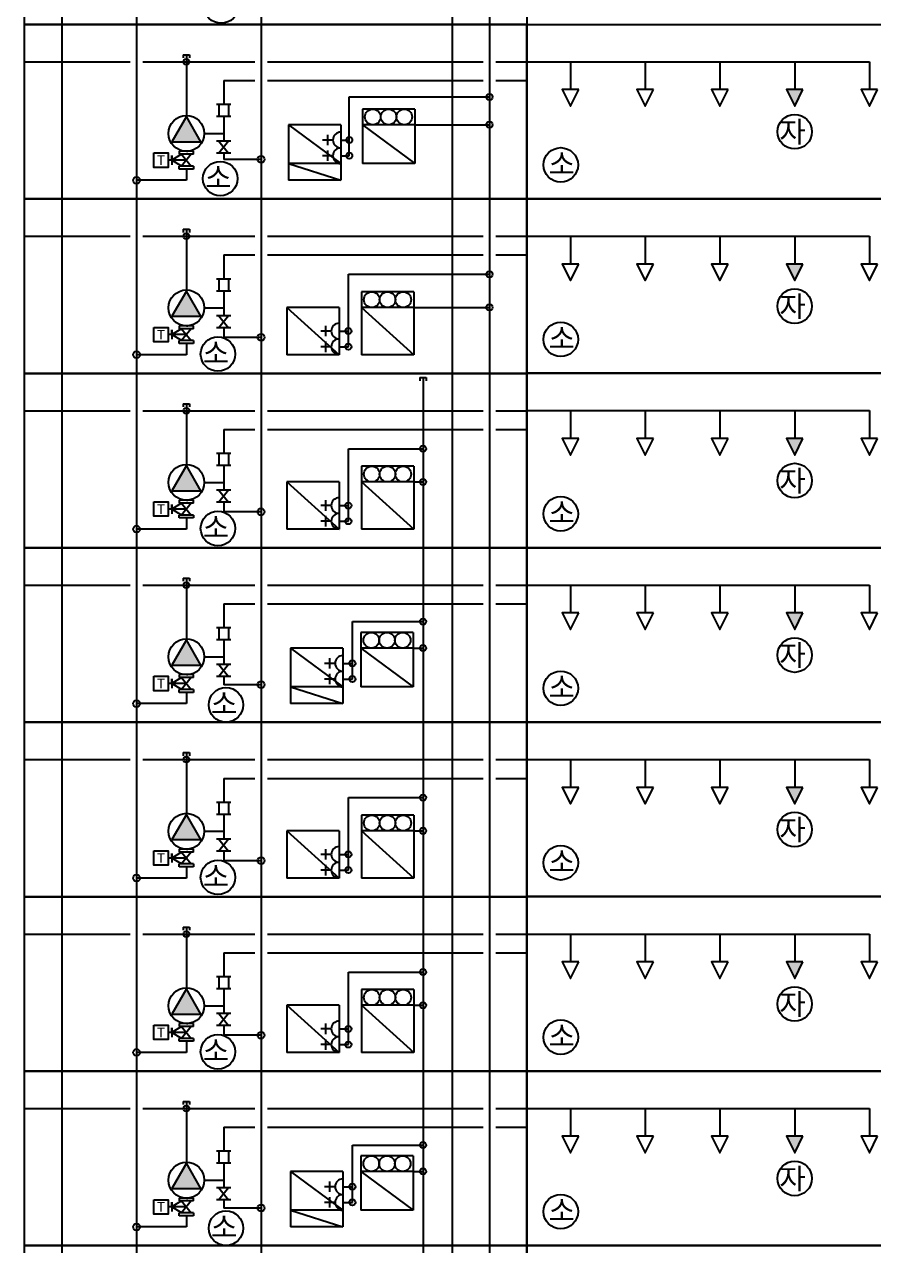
# Model space of a CAD drawing. Header units: millimetres. Extents: x -690680 to -601580, y 65384 to 191384.
# Drawn here: x -662031 to -651806, y 134364 to 149064 of the extents above; entities that cross this region are included whole.
import ezdxf
from ezdxf.enums import TextEntityAlignment as Align

# ---------------------------------------------------------------- set-up
doc = ezdxf.new("R2010")
doc.units = ezdxf.units.MM
doc.header["$LTSCALE"] = 200
for name, color, linetype in [('105-2', 7, 'Continuous'), ('2', 2, 'Continuous'), ('4', 4, 'Continuous'), ('CO', 7, 'Continuous'), ('D', 1, 'Continuous'), ('FF', 255, 'Continuous'), ('HH', 3, 'Continuous'), ('HSP', 5, 'Continuous'), ('LH', 2, 'Continuous'), ('LSP', 6, 'Continuous'), ('SO', 7, 'Continuous'), ('SP', 3, 'Continuous')]:
    doc.layers.add(name, color=color, linetype=linetype)
doc.styles.add('돋움', font='Dotum.ttf')
doc.styles.add('돋움체', font='DotumChe.ttf')
doc.styles.add('맑은고딕', font='malgun.ttf', dxfattribs={"width": 0.8})

# ---------------------------------------------------------------- blocks, each defined once
blk = doc.blocks.new('33TT3T3T')
at = {"layer": '105-2'}
blk.add_hatch(color=1, dxfattribs=at).paths.add_polyline_path([(-646636, 175745), (-646437, 175745), (-646536, 175546)])
at = {"layer": '105-2', "color": 1}
blk.add_lwpolyline([(-646437, 175745), (-646636, 175745), (-646536, 175546), (-646437, 175745)], dxfattribs=at)
at = {"layer": '4'}
blk.add_lwpolyline([(-649761, 174430), (-649761, 176530), (-644961, 176530), (-644961, 174430)], close=True, dxfattribs=at)
at = {"layer": 'CO', "color": 4}
blk.add_circle((-646536, 175238), 208, dxfattribs=at)
at = {"layer": 'FF', "color": 3}
for p, q in [((-649761, 176080), (-645636, 176080)), ((-649236, 176080), (-649236, 175745)), ((-648336, 176080), (-648336, 175745)), ((-647436, 176080), (-647436, 175745)), ((-646536, 176080), (-646536, 175745)), ((-645636, 176080), (-645636, 175745))]:
    blk.add_line(p, q, dxfattribs=at)
at = {"layer": 'SO', "color": 4}
blk.add_circle((-649353, 174838), 208, dxfattribs=at)
at = {"layer": 'SP', "color": 4, "elevation": 0}
for points in [[(-649137, 175745), (-649336, 175745), (-649236, 175546), (-649137, 175745)], [(-648237, 175745), (-648436, 175745), (-648336, 175546), (-648237, 175745)], [(-647337, 175745), (-647536, 175745), (-647436, 175546), (-647337, 175745)], [(-645537, 175745), (-645736, 175745), (-645636, 175546), (-645537, 175745)]]:
    blk.add_lwpolyline(points, dxfattribs=at)
at = {"layer": 'CO', "color": 7, "style": '맑은고딕', "text_generation_flag": 6}
blk.add_text('자', height=252, rotation=180, dxfattribs=at).set_placement((-646720, 175109))
at = {"layer": 'SO', "color": 7, "style": '맑은고딕', "text_generation_flag": 4}
blk.add_text('소', height=252, rotation=180, dxfattribs=at).set_placement((-649183, 174725))
blk = doc.blocks.new('A$C619C33C1')
at = {"layer": 'FF', "linetype": 'Continuous'}
blk.add_hatch(color=1, dxfattribs=at).paths.add_polyline_path([(1950, 990), (1775, 687), (2125, 687)])
blk.add_hatch(color=1, dxfattribs=at).paths.add_polyline_path([(1950, 990), (1775, 687), (2125, 687)])
for p, q in [((4227, 320), (4227, 1136)), ((4227, 1136), (5600, 1136)), ((4371, 981), (4371, 225)), ((5002, 981), (4371, 981)), ((5002, 981), (4371, 981)), ((5002, 981), (5002, 225)), ((3459, 792), (3459, 225)), ((4089, 792), (3459, 792)), ((3459, 792), (4089, 225)), ((4089, 792), (4089, 225)), ((5002, 792), (4371, 792)), ((4371, 792), (5002, 225)), ((3995, 509), (3869, 509)), ((3932, 446), (3932, 572)), ((3995, 320), (3869, 320)), ((3932, 257), (3932, 383)), ((4089, 225), (3459, 225)), ((5002, 225), (4371, 225))]:
    blk.add_line(p, q)
at = {"color": 7}
for p, q in [((4838, 792), (5603, 792)), ((4089, 509), (4227, 509)), ((4089, 320), (4227, 320))]:
    blk.add_line(p, q, dxfattribs=at)
for centre in [(4089, 509), (4089, 320)]:
    blk.add_arc(centre, 94.5, 90, 270)
at = {"layer": '2', "color": 2}
for centre in [(4497, 887), (4686, 887), (4875, 887)]:
    blk.add_circle(centre, 94.5, dxfattribs=at)
for centre in [(3585, 887), (3774, 887), (3963, 887)]:
    blk.add_arc(centre, 94.5, 269.9967, 270.0033, dxfattribs=at)
at = {"layer": '4'}
blk.add_lwpolyline([(0, 2100), (6050, 2100), (6050, 0), (0, 0)], close=True, dxfattribs=at)
at = {"layer": 'D'}
blk.add_line((2850, 2100), (2850, 0), dxfattribs=at)
at = {"layer": 'FF', "color": 3}
for p, q in [((0, 1650), (1275, 1650)), ((1425, 1650), (2775, 1650)), ((2925, 1650), (5525, 1650)), ((5675, 1650), (6050, 1650)), ((2400, 1425), (2400, 1134)), ((2400, 1425), (2775, 1425)), ((2925, 1425), (5525, 1425)), ((5675, 1425), (6050, 1425)), ((2400, 990, 0), (2400, 693, 0)), ((2400, 990, 0), (2400, 693, 0)), ((2400, 549, 0), (2400, 469, 0)), ((2400, 549, 0), (2400, 469, 0))]:
    blk.add_line(p, q, dxfattribs=at)
at = {"layer": 'FF', "color": 3, "linetype": 'Continuous'}
for p, q in [((1912, 1735, 0), (1988, 1735, 0)), ((1912, 1735, 0), (1912, 1697, 0)), ((1988, 1735, 0), (1988, 1697, 0)), ((2166, 788), (2400, 788)), ((2166, 788), (2400, 788)), ((2850, 469), (2400, 469))]:
    blk.add_line(p, q, dxfattribs=at)
at = {"layer": 'FF', "color": 4}
for p, q in [((2486, 1134, 0), (2314, 1134, 0)), ((2486, 1134, 0), (2314, 1134, 0)), ((2342, 1134, 0), (2342, 990, 0)), ((2458, 1134, 0), (2458, 990, 0)), ((2485, 990, 0), (2314, 990, 0)), ((2485, 990, 0), (2314, 990, 0)), ((2486, 693, 0), (2314, 693, 0)), ((2486, 693, 0), (2314, 693, 0)), ((2458, 693, 0), (2342, 549, 0)), ((2342, 693, 0), (2458, 549, 0)), ((2458, 693, 0), (2342, 549, 0)), ((2342, 693, 0), (2458, 549, 0)), ((1950, 466), (1732, 466)), ((1950, 466), (1732, 466)), ((1892, 538), (1773, 466)), ((1892, 538), (1773, 466)), ((1773, 522), (1773, 410)), ((1773, 466), (1773, 522)), ((1773, 522), (1773, 410)), ((1773, 466), (1773, 522)), ((1773, 466), (1773, 477)), ((1773, 477), (1773, 454)), ((1773, 466), (1773, 477)), ((1773, 477), (1773, 454)), ((1892, 394), (1773, 466)), ((1892, 394), (1773, 466)), ((2036, 572), (1864, 572)), ((2036, 572), (1864, 572)), ((1864, 572), (1864, 538)), ((2036, 572), (1864, 572)), ((2036, 572), (1864, 572)), ((1864, 572), (1864, 538)), ((2036, 538), (1864, 538)), ((2036, 538), (1864, 538)), ((2008, 538), (1892, 394)), ((1892, 538), (2008, 394)), ((2008, 538), (1892, 394)), ((1892, 538), (2008, 394)), ((1950, 572), (1967, 572)), ((1950, 572), (1967, 572)), ((2036, 538), (2036, 572)), ((2036, 538), (2036, 572)), ((2485, 549, 0), (2314, 549, 0)), ((2485, 549, 0), (2314, 549, 0)), ((2035, 394), (1864, 394)), ((1864, 359), (1864, 394)), ((2035, 394), (1864, 394)), ((1864, 359), (1864, 394)), ((2036, 359), (1865, 359)), ((2036, 359), (1865, 359)), ((2036, 359), (1865, 359)), ((2036, 359), (1865, 359)), ((2036, 394), (2036, 359)), ((2036, 394), (2036, 359))]:
    blk.add_line(p, q, dxfattribs=at)
at = {"layer": 'FF', "color": 6, "linetype": 'Continuous'}
for p, q in [((1950, 359), (1950, 225)), ((1950, 359), (1950, 225)), ((1950, 225), (1350, 225))]:
    blk.add_line(p, q, dxfattribs=at)
at = {"layer": 'FF', "color": 1, "linetype": 'Continuous', "elevation": 0}
blk.add_lwpolyline([(1950, 990), (1775, 687), (2125, 687)], close=True, dxfattribs=at)
blk.add_lwpolyline([(1950, 990), (1775, 687), (2125, 687)], close=True, dxfattribs=at)
blk.add_lwpolyline([(1950, 990), (1775, 687), (2125, 687)], close=True, dxfattribs=at)
blk.add_lwpolyline([(1950, 990), (1775, 687), (2125, 687)], close=True, dxfattribs=at)
at = {"layer": 'FF', "color": 4, "elevation": 0}
blk.add_lwpolyline([(1558, 553), (1732, 553), (1732, 379), (1558, 379)], close=True, dxfattribs=at)
blk.add_lwpolyline([(1558, 553), (1732, 553), (1732, 379), (1558, 379)], close=True, dxfattribs=at)
at = {"layer": 'FF', "color": 2}
for centre, radius in [((1950, 1650), 34.7), ((1950, 1650), 34.7), ((5600, 1136), 37.1), ((5603, 792), 37.1), ((2850, 469, 0), 41.7), ((2850, 469, 0), 41.7), ((4227, 509), 37.1), ((4227, 320), 37.1), ((1350, 225, 0), 41.7)]:
    blk.add_circle(centre, radius, dxfattribs=at)
at = {"layer": 'FF', "color": 7}
blk.add_circle((1950, 788), 216, dxfattribs=at)
blk.add_circle((1950, 788), 216, dxfattribs=at)
at = {"layer": 'HH'}
blk.add_line((5600, 2100), (5600, 0), dxfattribs=at)
at = {"layer": 'HSP', "linetype": 'Continuous'}
blk.add_line((1350, 2100), (1350, 0), dxfattribs=at)
at = {"layer": 'LH', "color": 2}
blk.add_line((5150, 2100), (5150, 0), dxfattribs=at)
at = {"layer": 'LSP', "linetype": 'Continuous'}
blk.add_line((450, 2100), (450, 0), dxfattribs=at)
at = {"layer": 'LSP', "color": 6, "linetype": 'Continuous'}
blk.add_line((1950, 1735, 0), (1950, 1004), dxfattribs=at)
at = {"layer": 'SO', "color": 4}
blk.add_circle((2369, 222), 208, dxfattribs=at)
at = {"layer": 'FF', "color": 4, "style": '돋움체'}
blk.add_text('T', height=116, dxfattribs=at).set_placement((1645, 466), align=Align.MIDDLE)
blk.add_text('T', height=116, dxfattribs=at).set_placement((1645, 466), align=Align.MIDDLE)
at = {"layer": 'SO', "color": 7, "style": '맑은고딕'}
blk.add_text('소', height=252, dxfattribs=at).set_placement((2189, 109))
blk = doc.blocks.new('WFWFWFGHH')
at = {"layer": 'FF', "linetype": 'Continuous'}
blk.add_hatch(color=1, dxfattribs=at).paths.add_polyline_path([(-683741, 145855), (-683916, 145551), (-683566, 145551)])
blk.add_hatch(color=1, dxfattribs=at).paths.add_polyline_path([(-683741, 145855), (-683916, 145551), (-683566, 145551)])
for p, q in [((-681789, 145184), (-681789, 146057)), ((-681789, 146057), (-680891, 146057)), ((-681634, 145846), (-681634, 145089)), ((-681004, 145846), (-681634, 145846)), ((-681004, 145846), (-681634, 145846)), ((-681004, 145846), (-681004, 145089)), ((-682532, 145657), (-682532, 145089)), ((-681902, 145657), (-682532, 145657)), ((-682532, 145657), (-681902, 145089)), ((-681902, 145657), (-681902, 145089)), ((-681004, 145657), (-681634, 145657)), ((-681634, 145657), (-681004, 145089)), ((-682060, 145310), (-682060, 145436)), ((-681997, 145373), (-682123, 145373)), ((-682060, 145121), (-682060, 145247)), ((-681902, 145089), (-682532, 145089)), ((-681997, 145184), (-682123, 145184)), ((-681004, 145089), (-681634, 145089))]:
    blk.add_line(p, q)
at = {"color": 7}
for p, q in [((-681004, 145657), (-680891, 145657)), ((-681902, 145373), (-681789, 145373)), ((-681902, 145184), (-681789, 145184))]:
    blk.add_line(p, q, dxfattribs=at)
for centre in [(-681902, 145373), (-681902, 145184)]:
    blk.add_arc(centre, 94.5, 90, 270)
at = {"layer": '2', "color": 2}
for centre in [(-681508, 145751), (-681319, 145751), (-681130, 145751)]:
    blk.add_circle(centre, 94.5, dxfattribs=at)
for centre in [(-682406, 145751), (-682217, 145751), (-682028, 145751)]:
    blk.add_arc(centre, 94.5, 269.9967, 270.0033, dxfattribs=at)
at = {"layer": '4'}
blk.add_lwpolyline([(-685691, 146964), (-679641, 146964), (-679641, 144864), (-685691, 144864)], close=True, dxfattribs=at)
at = {"layer": 'D'}
blk.add_line((-682841, 146964), (-682841, 144864), dxfattribs=at)
at = {"layer": 'FF', "color": 3, "linetype": 'Continuous'}
for p, q in [((-683779, 146599, 0), (-683703, 146599, 0)), ((-683779, 146599, 0), (-683779, 146561, 0)), ((-683703, 146599, 0), (-683703, 146561, 0)), ((-683525, 145652), (-683291, 145652)), ((-683525, 145652), (-683291, 145652)), ((-682841, 145297), (-683291, 145297))]:
    blk.add_line(p, q, dxfattribs=at)
at = {"layer": 'FF', "color": 3}
for p, q in [((-685691, 146514), (-684416, 146514)), ((-684266, 146514), (-682916, 146514)), ((-682766, 146514), (-680166, 146514)), ((-680016, 146514), (-679641, 146514)), ((-683291, 146289), (-683291, 145999)), ((-683291, 146289), (-682916, 146289)), ((-682766, 146289), (-680166, 146289)), ((-680016, 146289), (-679641, 146289)), ((-683291, 145855, 0), (-683291, 145558, 0)), ((-683291, 145855, 0), (-683291, 145558, 0)), ((-683291, 145414, 0), (-683291, 145304, 0)), ((-683291, 145414, 0), (-683291, 145297, 0))]:
    blk.add_line(p, q, dxfattribs=at)
at = {"layer": 'FF', "color": 4}
for p, q in [((-683204, 145999, 0), (-683377, 145999, 0)), ((-683204, 145999, 0), (-683377, 145999, 0)), ((-683348, 145999, 0), (-683348, 145855, 0)), ((-683233, 145999, 0), (-683233, 145855, 0)), ((-683206, 145855, 0), (-683377, 145855, 0)), ((-683206, 145855, 0), (-683377, 145855, 0)), ((-683204, 145558, 0), (-683377, 145558, 0)), ((-683204, 145558, 0), (-683377, 145558, 0)), ((-683233, 145558, 0), (-683348, 145414, 0)), ((-683348, 145558, 0), (-683233, 145414, 0)), ((-683233, 145558, 0), (-683348, 145414, 0)), ((-683348, 145558, 0), (-683233, 145414, 0)), ((-683798, 145402), (-683918, 145330)), ((-683798, 145402), (-683918, 145330)), ((-683918, 145386), (-683918, 145274)), ((-683918, 145330), (-683918, 145386)), ((-683918, 145386), (-683918, 145274)), ((-683918, 145330), (-683918, 145386)), ((-683654, 145437), (-683827, 145437)), ((-683654, 145437), (-683827, 145437)), ((-683827, 145437), (-683827, 145402)), ((-683654, 145437), (-683827, 145437)), ((-683654, 145437), (-683827, 145437)), ((-683827, 145437), (-683827, 145402)), ((-683654, 145402), (-683827, 145402)), ((-683654, 145402), (-683827, 145402)), ((-683683, 145402), (-683798, 145258)), ((-683798, 145402), (-683683, 145258)), ((-683683, 145402), (-683798, 145258)), ((-683798, 145402), (-683683, 145258)), ((-683741, 145437), (-683724, 145437)), ((-683741, 145437), (-683724, 145437)), ((-683654, 145402), (-683654, 145437)), ((-683654, 145402), (-683654, 145437)), ((-683206, 145414, 0), (-683377, 145414, 0)), ((-683206, 145414, 0), (-683377, 145414, 0)), ((-683741, 145330), (-683959, 145330)), ((-683741, 145330), (-683959, 145330)), ((-683918, 145330), (-683918, 145342)), ((-683918, 145342), (-683918, 145319)), ((-683918, 145330), (-683918, 145342)), ((-683918, 145342), (-683918, 145319)), ((-683798, 145258), (-683918, 145330)), ((-683798, 145258), (-683918, 145330)), ((-683656, 145258), (-683827, 145258)), ((-683827, 145224), (-683827, 145258)), ((-683656, 145258), (-683827, 145258)), ((-683827, 145224), (-683827, 145258)), ((-683654, 145258), (-683654, 145224)), ((-683654, 145258), (-683654, 145224)), ((-683654, 145224), (-683825, 145224)), ((-683654, 145224), (-683825, 145224)), ((-683654, 145224), (-683825, 145224)), ((-683654, 145224), (-683825, 145224))]:
    blk.add_line(p, q, dxfattribs=at)
at = {"layer": 'FF', "color": 6, "linetype": 'Continuous'}
for p, q in [((-683741, 145089), (-685241, 145089)), ((-683741, 145224), (-683741, 145089)), ((-683741, 145224), (-683741, 145089))]:
    blk.add_line(p, q, dxfattribs=at)
at = {"layer": 'FF', "color": 1, "linetype": 'Continuous', "elevation": 0}
blk.add_lwpolyline([(-683741, 145855), (-683916, 145551), (-683566, 145551)], close=True, dxfattribs=at)
blk.add_lwpolyline([(-683741, 145855), (-683916, 145551), (-683566, 145551)], close=True, dxfattribs=at)
blk.add_lwpolyline([(-683741, 145855), (-683916, 145551), (-683566, 145551)], close=True, dxfattribs=at)
blk.add_lwpolyline([(-683741, 145855), (-683916, 145551), (-683566, 145551)], close=True, dxfattribs=at)
at = {"layer": 'FF', "color": 4, "elevation": 0}
blk.add_lwpolyline([(-684133, 145417), (-683959, 145417), (-683959, 145244), (-684133, 145244)], close=True, dxfattribs=at)
blk.add_lwpolyline([(-684133, 145417), (-683959, 145417), (-683959, 145244), (-684133, 145244)], close=True, dxfattribs=at)
at = {"layer": 'FF', "color": 2}
for centre, radius in [((-683741, 146514), 34.7), ((-683741, 146514), 34.7), ((-680891, 146057), 37.1), ((-680891, 145657), 37.1), ((-681789, 145373), 37.1), ((-682841, 145297, 0), 41.7), ((-682841, 145297, 0), 41.7), ((-685241, 145089), 41.7), ((-681789, 145184), 37.1)]:
    blk.add_circle(centre, radius, dxfattribs=at)
at = {"layer": 'FF', "color": 7}
blk.add_circle((-683741, 145652), 216, dxfattribs=at)
blk.add_circle((-683741, 145652), 216, dxfattribs=at)
at = {"layer": 'HH'}
for p, q in [((-680891, 146964), (-680891, 144864)), ((-680091, 146964), (-680091, 144864))]:
    blk.add_line(p, q, dxfattribs=at)
at = {"layer": 'HSP', "linetype": 'Continuous'}
blk.add_line((-684341, 146964), (-684341, 144864), dxfattribs=at)
at = {"layer": 'LH', "color": 2}
blk.add_line((-680541, 146964), (-680541, 144864), dxfattribs=at)
at = {"layer": 'LSP', "linetype": 'Continuous'}
blk.add_line((-685241, 146964), (-685241, 144864), dxfattribs=at)
at = {"layer": 'LSP', "color": 6, "linetype": 'Continuous'}
blk.add_line((-683741, 146599, 0), (-683741, 145868), dxfattribs=at)
at = {"layer": 'SO', "color": 4}
blk.add_circle((-683361, 145097), 208, dxfattribs=at)
at = {"layer": 'FF', "color": 4, "style": '돋움체'}
blk.add_text('T', height=116, dxfattribs=at).set_placement((-684046, 145330), align=Align.MIDDLE)
blk.add_text('T', height=116, dxfattribs=at).set_placement((-684046, 145330), align=Align.MIDDLE)
at = {"layer": 'SO', "color": 7, "style": '맑은고딕'}
blk.add_text('소', height=252, dxfattribs=at).set_placement((-683541, 144984))

msp = doc.modelspace()

# ---------------------------------------------------------------- hatches: boundary and pattern name
at = {"layer": 'FF', "linetype": 'Continuous'}
for points in [[(-660081, 147955), (-660256, 147651), (-659906, 147651)], [(-660081, 147955), (-660256, 147651), (-659906, 147651)], [(-660081, 145855), (-660256, 145551), (-659906, 145551)], [(-660081, 145855), (-660256, 145551), (-659906, 145551)], [(-660081, 143755), (-660256, 143451), (-659906, 143451)], [(-660081, 143755), (-660256, 143451), (-659906, 143451)], [(-660081, 141655), (-660256, 141351), (-659906, 141351)], [(-660081, 141655), (-660256, 141351), (-659906, 141351)], [(-660081, 139555), (-660256, 139251), (-659906, 139251)], [(-660081, 139555), (-660256, 139251), (-659906, 139251)], [(-660081, 137455), (-660256, 137151), (-659906, 137151)], [(-660081, 137455), (-660256, 137151), (-659906, 137151)], [(-660081, 135355), (-660256, 135051), (-659906, 135051)], [(-660081, 135355), (-660256, 135051), (-659906, 135051)]]:
    msp.add_hatch(color=1, dxfattribs=at).paths.add_polyline_path(points)

# ---------------------------------------------------------------- linework, layer by layer
for p, q in [((-658120, 147484), (-658120, 148192)), ((-658120, 148192), (-656431, 148192)), ((-657331, 148046), (-657962, 148046)), ((-657331, 148046), (-657962, 148046)), ((-657962, 148046), (-657962, 147389)), ((-657331, 148046), (-657331, 147389)), ((-658221, 147857), (-658851, 147857)), ((-658851, 147857), (-658851, 147189)), ((-658851, 147857), (-658221, 147389)), ((-658378, 147610), (-658378, 147736)), ((-658221, 147857), (-658221, 147189)), ((-657331, 147857), (-657962, 147857)), ((-657962, 147857), (-657331, 147389)), ((-658315, 147673), (-658441, 147673)), ((-658315, 147484), (-658441, 147484)), ((-658378, 147421), (-658378, 147547)), ((-658221, 147389), (-658851, 147389)), ((-657331, 147389), (-657962, 147389)), ((-658221, 147189), (-658851, 147189)), ((-658129, 145184), (-658129, 146057)), ((-658129, 146057), (-656431, 146057)), ((-657974, 145846), (-657974, 145089)), ((-657344, 145846), (-657974, 145846)), ((-657344, 145846), (-657974, 145846)), ((-657344, 145846), (-657344, 145089)), ((-658873, 145657), (-658873, 145089)), ((-658242, 145657), (-658873, 145657)), ((-658873, 145657), (-658242, 145089)), ((-658242, 145657), (-658242, 145089)), ((-657344, 145657), (-657974, 145657)), ((-657974, 145657), (-657344, 145089)), ((-658400, 145310), (-658400, 145436)), ((-658337, 145373), (-658463, 145373)), ((-658400, 145121), (-658400, 145247)), ((-658242, 145089), (-658873, 145089)), ((-658337, 145184), (-658463, 145184)), ((-657344, 145089), (-657974, 145089)), ((-658129, 143084), (-658129, 143957)), ((-658129, 143957), (-657231, 143957)), ((-657974, 143746), (-657974, 142989)), ((-657344, 143746), (-657974, 143746)), ((-657344, 143746), (-657974, 143746)), ((-657344, 143746), (-657344, 142989)), ((-658873, 143557), (-658873, 142989)), ((-658242, 143557), (-658873, 143557)), ((-658873, 143557), (-658242, 142989)), ((-658242, 143557), (-658242, 142989)), ((-657344, 143557), (-657974, 143557)), ((-657974, 143557), (-657344, 142989)), ((-658400, 143210), (-658400, 143336)), ((-658337, 143273), (-658463, 143273)), ((-658337, 143084), (-658463, 143084)), ((-658400, 143021), (-658400, 143147)), ((-658242, 142989), (-658873, 142989)), ((-657344, 142989), (-657974, 142989)), ((-658081, 141184), (-658081, 141875)), ((-658081, 141875), (-657231, 141875)), ((-657350, 141746), (-657980, 141746)), ((-657350, 141746), (-657980, 141746)), ((-657980, 141746), (-657980, 141089)), ((-657350, 141746), (-657350, 141089)), ((-658196, 141557), (-658826, 141557)), ((-658826, 141557), (-658826, 140889)), ((-658826, 141557), (-658196, 141089)), ((-658353, 141310), (-658353, 141436)), ((-658196, 141557), (-658196, 140889)), ((-657350, 141557), (-657980, 141557)), ((-657980, 141557), (-657350, 141089)), ((-658290, 141373), (-658416, 141373)), ((-658290, 141184), (-658416, 141184)), ((-658353, 141121), (-658353, 141247)), ((-658196, 141089), (-658826, 141089)), ((-657350, 141089), (-657980, 141089)), ((-658196, 140889), (-658826, 140889)), ((-658129, 138884), (-658129, 139757)), ((-658129, 139757), (-657231, 139757)), ((-657974, 139546), (-657974, 138789)), ((-657344, 139546), (-657974, 139546)), ((-657344, 139546), (-657974, 139546)), ((-657344, 139546), (-657344, 138789)), ((-658873, 139357), (-658873, 138789)), ((-658242, 139357), (-658873, 139357)), ((-658873, 139357), (-658242, 138789)), ((-658242, 139357), (-658242, 138789)), ((-657344, 139357), (-657974, 139357)), ((-657974, 139357), (-657344, 138789)), ((-658337, 139073), (-658463, 139073)), ((-658400, 139010), (-658400, 139136)), ((-658400, 138821), (-658400, 138947)), ((-658242, 138789), (-658873, 138789)), ((-658337, 138884), (-658463, 138884)), ((-657344, 138789), (-657974, 138789)), ((-658129, 136784), (-658129, 137657)), ((-658129, 137657), (-657231, 137657)), ((-657974, 137446), (-657974, 136689)), ((-657344, 137446), (-657974, 137446)), ((-657344, 137446), (-657974, 137446)), ((-657344, 137446), (-657344, 136689)), ((-658873, 137257), (-658873, 136689)), ((-658242, 137257), (-658873, 137257)), ((-658873, 137257), (-658242, 136689)), ((-658242, 137257), (-658242, 136689)), ((-657344, 137257), (-657974, 137257)), ((-657974, 137257), (-657344, 136689)), ((-658400, 136910), (-658400, 137036)), ((-658337, 136973), (-658463, 136973)), ((-658337, 136784), (-658463, 136784)), ((-658400, 136721), (-658400, 136847)), ((-658242, 136689), (-658873, 136689)), ((-657344, 136689), (-657974, 136689)), ((-658081, 134884), (-658081, 135575)), ((-658081, 135575), (-657231, 135575)), ((-657350, 135446), (-657980, 135446)), ((-657350, 135446), (-657980, 135446)), ((-657980, 135446), (-657980, 134789)), ((-657350, 135446), (-657350, 134789)), ((-658196, 135257), (-658826, 135257)), ((-658826, 135257), (-658826, 134589)), ((-658826, 135257), (-658196, 134789)), ((-658196, 135257), (-658196, 134589)), ((-657350, 135257), (-657980, 135257)), ((-657980, 135257), (-657350, 134789)), ((-658353, 135010), (-658353, 135136)), ((-658290, 135073), (-658416, 135073)), ((-658353, 134821), (-658353, 134947)), ((-658290, 134884), (-658416, 134884)), ((-658196, 134789), (-658826, 134789)), ((-657350, 134789), (-657980, 134789)), ((-658196, 134589), (-658826, 134589))]:
    msp.add_line(p, q)
at = {"color": 7}
for p, q in [((-657331, 147857), (-656431, 147857)), ((-658221, 147673), (-658120, 147673)), ((-658221, 147484), (-658120, 147484)), ((-658851, 147389), (-658221, 147189)), ((-657344, 145657), (-656431, 145657)), ((-658242, 145373), (-658129, 145373)), ((-658242, 145184), (-658129, 145184)), ((-657344, 143557), (-657231, 143557)), ((-658242, 143273), (-658129, 143273)), ((-658242, 143084), (-658129, 143084)), ((-657350, 141557), (-657231, 141557)), ((-658196, 141373), (-658081, 141373)), ((-658196, 141184), (-658081, 141184)), ((-658826, 141089), (-658196, 140889)), ((-657344, 139357), (-657231, 139357)), ((-658242, 139073), (-658129, 139073)), ((-658242, 138884), (-658129, 138884)), ((-657344, 137257), (-657231, 137257)), ((-658242, 136973), (-658129, 136973)), ((-658242, 136784), (-658129, 136784)), ((-657350, 135257), (-657231, 135257)), ((-658196, 135073), (-658081, 135073)), ((-658196, 134884), (-658081, 134884)), ((-658826, 134789), (-658196, 134589))]:
    msp.add_line(p, q, dxfattribs=at)
for centre in [(-658221, 147673), (-658221, 147484), (-658242, 145373), (-658242, 145184), (-658242, 143273), (-658242, 143084), (-658196, 141373), (-658196, 141184), (-658242, 139073), (-658242, 138884), (-658242, 136973), (-658242, 136784), (-658196, 135073), (-658196, 134884)]:
    msp.add_arc(centre, 94.5, 90, 270)
at = {"layer": '2', "color": 2}
for centre in [(-657836, 147951), (-657646, 147951), (-657457, 147951), (-657848, 145751), (-657659, 145751), (-657470, 145751), (-657848, 143651), (-657659, 143651), (-657470, 143651), (-657854, 141651), (-657665, 141651), (-657476, 141651), (-657848, 139451), (-657659, 139451), (-657470, 139451), (-657848, 137351), (-657659, 137351), (-657470, 137351), (-657854, 135351), (-657665, 135351), (-657476, 135351)]:
    msp.add_circle(centre, 94.5, dxfattribs=at)
for centre in [(-658725, 147951), (-658536, 147951), (-658347, 147951), (-658747, 145751), (-658558, 145751), (-658369, 145751), (-658747, 143651), (-658558, 143651), (-658369, 143651), (-658700, 141651), (-658511, 141651), (-658322, 141651), (-658747, 139451), (-658558, 139451), (-658369, 139451), (-658747, 137351), (-658558, 137351), (-658369, 137351), (-658700, 135351), (-658511, 135351), (-658322, 135351)]:
    msp.add_arc(centre, 94.5, 269.9967, 270.0033, dxfattribs=at)
at = {"layer": '4'}
for points in [[(-662031, 149064), (-655981, 149064), (-655981, 146964), (-662031, 146964)], [(-662031, 146964), (-655981, 146964), (-655981, 144864), (-662031, 144864)], [(-662031, 144864), (-655981, 144864), (-655981, 142764), (-662031, 142764)], [(-662031, 142764), (-655981, 142764), (-655981, 140664), (-662031, 140664)], [(-662031, 140664), (-655981, 140664), (-655981, 138564), (-662031, 138564)], [(-662031, 138564), (-655981, 138564), (-655981, 136464), (-662031, 136464)], [(-662031, 136464), (-655981, 136464), (-655981, 134364), (-662031, 134364)]]:
    msp.add_lwpolyline(points, close=True, dxfattribs=at)
at = {"layer": 'D'}
for p, q in [((-659181, 149064), (-659181, 146964)), ((-659181, 146964), (-659181, 144864)), ((-659181, 144864), (-659181, 142764)), ((-659181, 142764), (-659181, 140664)), ((-659181, 140664), (-659181, 138564)), ((-659181, 138564), (-659181, 136464)), ((-659181, 136464), (-659181, 134364))]:
    msp.add_line(p, q, dxfattribs=at)
at = {"layer": 'FF', "color": 3, "linetype": 'Continuous'}
for p, q in [((-660119, 148699, 0), (-660043, 148699, 0)), ((-660119, 148699, 0), (-660119, 148661, 0)), ((-660043, 148699, 0), (-660043, 148661, 0)), ((-659865, 147752), (-659631, 147752)), ((-659865, 147752), (-659631, 147752)), ((-659181, 147440), (-659631, 147440)), ((-660119, 146599, 0), (-660043, 146599, 0)), ((-660119, 146599, 0), (-660119, 146561, 0)), ((-660043, 146599, 0), (-660043, 146561, 0)), ((-659865, 145652), (-659631, 145652)), ((-659865, 145652), (-659631, 145652)), ((-659181, 145297), (-659631, 145297)), ((-657269, 144814), (-657193, 144814)), ((-657269, 144814), (-657269, 144776)), ((-657193, 144814), (-657193, 144776)), ((-660119, 144499, 0), (-660043, 144499, 0)), ((-660119, 144499, 0), (-660119, 144461, 0)), ((-660043, 144499, 0), (-660043, 144461, 0)), ((-659865, 143552), (-659631, 143552)), ((-659865, 143552), (-659631, 143552)), ((-659181, 143197), (-659631, 143197)), ((-660119, 142399, 0), (-660043, 142399, 0)), ((-660119, 142399, 0), (-660119, 142361, 0)), ((-660043, 142399, 0), (-660043, 142361, 0)), ((-659865, 141452), (-659631, 141452)), ((-659865, 141452), (-659631, 141452)), ((-659181, 141116), (-659631, 141116)), ((-660119, 140299, 0), (-660043, 140299, 0)), ((-660119, 140299, 0), (-660119, 140261, 0)), ((-660043, 140299, 0), (-660043, 140261, 0)), ((-659865, 139352), (-659631, 139352)), ((-659865, 139352), (-659631, 139352)), ((-659181, 138997), (-659631, 138997)), ((-660119, 138199, 0), (-660043, 138199, 0)), ((-660119, 138199, 0), (-660119, 138161, 0)), ((-660043, 138199, 0), (-660043, 138161, 0)), ((-659865, 137252), (-659631, 137252)), ((-659865, 137252), (-659631, 137252)), ((-659181, 136897), (-659631, 136897)), ((-660119, 136099, 0), (-660043, 136099, 0)), ((-660119, 136099, 0), (-660119, 136061, 0)), ((-660043, 136099, 0), (-660043, 136061, 0)), ((-659865, 135152), (-659631, 135152)), ((-659865, 135152), (-659631, 135152)), ((-659181, 134816), (-659631, 134816))]:
    msp.add_line(p, q, dxfattribs=at)
at = {"layer": 'FF', "color": 3}
for p, q in [((-662031, 148614), (-660756, 148614)), ((-660606, 148614), (-659256, 148614)), ((-659106, 148614), (-656506, 148614)), ((-656356, 148614), (-655981, 148614)), ((-659631, 148389), (-659631, 148099)), ((-659631, 148389), (-659256, 148389)), ((-659106, 148389), (-656506, 148389)), ((-656356, 148389), (-655981, 148389)), ((-659631, 147955, 0), (-659631, 147658, 0)), ((-659631, 147955, 0), (-659631, 147658, 0)), ((-659631, 147514, 0), (-659631, 147440, 0)), ((-659631, 147514, 0), (-659631, 147440, 0)), ((-662031, 146514), (-660756, 146514)), ((-660606, 146514), (-659256, 146514)), ((-659106, 146514), (-656506, 146514)), ((-656356, 146514), (-655981, 146514)), ((-659631, 146289), (-659631, 145999)), ((-659631, 146289), (-659256, 146289)), ((-659106, 146289), (-656506, 146289)), ((-656356, 146289), (-655981, 146289)), ((-659631, 145855, 0), (-659631, 145558, 0)), ((-659631, 145855, 0), (-659631, 145558, 0)), ((-659631, 145414, 0), (-659631, 145304, 0)), ((-659631, 145414, 0), (-659631, 145297, 0)), ((-662031, 144414), (-660756, 144414)), ((-660606, 144414), (-659256, 144414)), ((-659106, 144414), (-656506, 144414)), ((-656356, 144414), (-655981, 144414)), ((-659631, 144189), (-659631, 143899)), ((-659631, 144189), (-659256, 144189)), ((-659106, 144189), (-656506, 144189)), ((-656356, 144189), (-655981, 144189)), ((-659631, 143755, 0), (-659631, 143458, 0)), ((-659631, 143755, 0), (-659631, 143458, 0)), ((-659631, 143314, 0), (-659631, 143204, 0)), ((-659631, 143314, 0), (-659631, 143197, 0)), ((-662031, 142314), (-660756, 142314)), ((-660606, 142314), (-659256, 142314)), ((-659106, 142314), (-656506, 142314)), ((-656356, 142314), (-655981, 142314)), ((-659631, 142089), (-659631, 141799)), ((-659631, 142089), (-659256, 142089)), ((-659106, 142089), (-656506, 142089)), ((-656356, 142089), (-655981, 142089)), ((-659631, 141655, 0), (-659631, 141358, 0)), ((-659631, 141655, 0), (-659631, 141358, 0)), ((-659631, 141214, 0), (-659631, 141116, 0)), ((-659631, 141214, 0), (-659631, 141116, 0)), ((-662031, 140214), (-660756, 140214)), ((-660606, 140214), (-659256, 140214)), ((-659106, 140214), (-656506, 140214)), ((-656356, 140214), (-655981, 140214)), ((-659631, 139989), (-659631, 139699)), ((-659631, 139989), (-659256, 139989)), ((-659106, 139989), (-656506, 139989)), ((-656356, 139989), (-655981, 139989)), ((-659631, 139555, 0), (-659631, 139258, 0)), ((-659631, 139555, 0), (-659631, 139258, 0)), ((-659631, 139114, 0), (-659631, 139004, 0)), ((-659631, 139114, 0), (-659631, 138997, 0)), ((-662031, 138114), (-660756, 138114)), ((-660606, 138114), (-659256, 138114)), ((-659106, 138114), (-656506, 138114)), ((-656356, 138114), (-655981, 138114)), ((-659631, 137889), (-659631, 137599)), ((-659631, 137889), (-659256, 137889)), ((-659106, 137889), (-656506, 137889)), ((-656356, 137889), (-655981, 137889)), ((-659631, 137455, 0), (-659631, 137158, 0)), ((-659631, 137455, 0), (-659631, 137158, 0)), ((-659631, 137014, 0), (-659631, 136904, 0)), ((-659631, 137014, 0), (-659631, 136897, 0)), ((-662031, 136014), (-660756, 136014)), ((-660606, 136014), (-659256, 136014)), ((-659106, 136014), (-656506, 136014)), ((-656356, 136014), (-655981, 136014)), ((-659631, 135789), (-659631, 135499)), ((-659631, 135789), (-659256, 135789)), ((-659106, 135789), (-656506, 135789)), ((-656356, 135789), (-655981, 135789)), ((-659631, 135355, 0), (-659631, 135058, 0)), ((-659631, 135355, 0), (-659631, 135058, 0)), ((-659631, 134914, 0), (-659631, 134816, 0)), ((-659631, 134914, 0), (-659631, 134816, 0))]:
    msp.add_line(p, q, dxfattribs=at)
at = {"layer": 'FF', "color": 4}
for p, q in [((-659545, 148099, 0), (-659717, 148099, 0)), ((-659545, 148099, 0), (-659717, 148099, 0)), ((-659689, 148099, 0), (-659689, 147955, 0)), ((-659574, 148099, 0), (-659574, 147955, 0)), ((-659547, 147955, 0), (-659717, 147955, 0)), ((-659547, 147955, 0), (-659717, 147955, 0)), ((-659545, 147658, 0), (-659717, 147658, 0)), ((-659545, 147658, 0), (-659717, 147658, 0)), ((-659574, 147658, 0), (-659689, 147514, 0)), ((-659689, 147658, 0), (-659574, 147514, 0)), ((-659574, 147658, 0), (-659689, 147514, 0)), ((-659689, 147658, 0), (-659574, 147514, 0)), ((-660139, 147502), (-660258, 147430)), ((-660139, 147502), (-660258, 147430)), ((-660258, 147486), (-660258, 147374)), ((-660258, 147430), (-660258, 147486)), ((-660258, 147486), (-660258, 147374)), ((-660258, 147430), (-660258, 147486)), ((-660258, 147430), (-660258, 147442)), ((-660258, 147442), (-660258, 147419)), ((-660258, 147430), (-660258, 147442)), ((-660258, 147442), (-660258, 147419)), ((-659995, 147537), (-660167, 147537)), ((-659995, 147537), (-660167, 147537)), ((-660167, 147537), (-660167, 147502)), ((-659995, 147537), (-660167, 147537)), ((-659995, 147537), (-660167, 147537)), ((-660167, 147537), (-660167, 147502)), ((-659995, 147502), (-660167, 147502)), ((-659995, 147502), (-660167, 147502)), ((-660024, 147502), (-660139, 147358)), ((-660139, 147502), (-660024, 147358)), ((-660024, 147502), (-660139, 147358)), ((-660139, 147502), (-660024, 147358)), ((-660081, 147537), (-660064, 147537)), ((-660081, 147537), (-660064, 147537)), ((-659995, 147502), (-659995, 147537)), ((-659995, 147502), (-659995, 147537)), ((-659547, 147514, 0), (-659717, 147514, 0)), ((-659547, 147514, 0), (-659717, 147514, 0)), ((-660081, 147430), (-660299, 147430)), ((-660081, 147430), (-660299, 147430)), ((-660139, 147358), (-660258, 147430)), ((-660139, 147358), (-660258, 147430)), ((-659997, 147358), (-660167, 147358)), ((-660167, 147324), (-660167, 147358)), ((-659997, 147358), (-660167, 147358)), ((-660167, 147324), (-660167, 147358)), ((-659995, 147324), (-660166, 147324)), ((-659995, 147324), (-660166, 147324)), ((-659995, 147324), (-660166, 147324)), ((-659995, 147324), (-660166, 147324)), ((-659995, 147358), (-659995, 147324)), ((-659995, 147358), (-659995, 147324)), ((-659545, 145999, 0), (-659717, 145999, 0)), ((-659545, 145999, 0), (-659717, 145999, 0)), ((-659689, 145999, 0), (-659689, 145855, 0)), ((-659574, 145999, 0), (-659574, 145855, 0)), ((-659547, 145855, 0), (-659717, 145855, 0)), ((-659547, 145855, 0), (-659717, 145855, 0)), ((-659545, 145558, 0), (-659717, 145558, 0)), ((-659545, 145558, 0), (-659717, 145558, 0)), ((-659574, 145558, 0), (-659689, 145414, 0)), ((-659689, 145558, 0), (-659574, 145414, 0)), ((-659574, 145558, 0), (-659689, 145414, 0)), ((-659689, 145558, 0), (-659574, 145414, 0)), ((-660139, 145402), (-660258, 145330)), ((-660139, 145402), (-660258, 145330)), ((-660258, 145386), (-660258, 145274)), ((-660258, 145330), (-660258, 145386)), ((-660258, 145386), (-660258, 145274)), ((-660258, 145330), (-660258, 145386)), ((-659995, 145437), (-660167, 145437)), ((-659995, 145437), (-660167, 145437)), ((-660167, 145437), (-660167, 145402)), ((-659995, 145437), (-660167, 145437)), ((-659995, 145437), (-660167, 145437)), ((-660167, 145437), (-660167, 145402)), ((-659995, 145402), (-660167, 145402)), ((-659995, 145402), (-660167, 145402)), ((-660024, 145402), (-660139, 145258)), ((-660139, 145402), (-660024, 145258)), ((-660024, 145402), (-660139, 145258)), ((-660139, 145402), (-660024, 145258)), ((-660081, 145437), (-660064, 145437)), ((-660081, 145437), (-660064, 145437)), ((-659995, 145402), (-659995, 145437)), ((-659995, 145402), (-659995, 145437)), ((-659547, 145414, 0), (-659717, 145414, 0)), ((-659547, 145414, 0), (-659717, 145414, 0)), ((-660081, 145330), (-660299, 145330)), ((-660081, 145330), (-660299, 145330)), ((-660258, 145330), (-660258, 145342)), ((-660258, 145342), (-660258, 145319)), ((-660258, 145330), (-660258, 145342)), ((-660258, 145342), (-660258, 145319)), ((-660139, 145258), (-660258, 145330)), ((-660139, 145258), (-660258, 145330)), ((-659997, 145258), (-660167, 145258)), ((-660167, 145224), (-660167, 145258)), ((-659997, 145258), (-660167, 145258)), ((-660167, 145224), (-660167, 145258)), ((-659995, 145258), (-659995, 145224)), ((-659995, 145258), (-659995, 145224)), ((-659995, 145224), (-660166, 145224)), ((-659995, 145224), (-660166, 145224)), ((-659995, 145224), (-660166, 145224)), ((-659995, 145224), (-660166, 145224)), ((-659545, 143899, 0), (-659717, 143899, 0)), ((-659545, 143899, 0), (-659717, 143899, 0)), ((-659689, 143899, 0), (-659689, 143755, 0)), ((-659574, 143899, 0), (-659574, 143755, 0)), ((-659547, 143755, 0), (-659717, 143755, 0)), ((-659547, 143755, 0), (-659717, 143755, 0)), ((-659995, 143337), (-660167, 143337)), ((-659995, 143337), (-660167, 143337)), ((-660167, 143337), (-660167, 143302)), ((-659995, 143337), (-660167, 143337)), ((-659995, 143337), (-660167, 143337)), ((-660167, 143337), (-660167, 143302)), ((-660081, 143337), (-660064, 143337)), ((-660081, 143337), (-660064, 143337)), ((-659995, 143302), (-659995, 143337)), ((-659995, 143302), (-659995, 143337)), ((-659545, 143458, 0), (-659717, 143458, 0)), ((-659545, 143458, 0), (-659717, 143458, 0)), ((-659574, 143458, 0), (-659689, 143314, 0)), ((-659689, 143458, 0), (-659574, 143314, 0)), ((-659574, 143458, 0), (-659689, 143314, 0)), ((-659689, 143458, 0), (-659574, 143314, 0)), ((-660081, 143230), (-660299, 143230)), ((-660081, 143230), (-660299, 143230)), ((-660139, 143302), (-660258, 143230)), ((-660139, 143302), (-660258, 143230)), ((-660258, 143286), (-660258, 143174)), ((-660258, 143230), (-660258, 143286)), ((-660258, 143286), (-660258, 143174)), ((-660258, 143230), (-660258, 143286)), ((-660258, 143230), (-660258, 143242)), ((-660258, 143242), (-660258, 143219)), ((-660258, 143230), (-660258, 143242)), ((-660258, 143242), (-660258, 143219)), ((-660139, 143158), (-660258, 143230)), ((-660139, 143158), (-660258, 143230)), ((-659995, 143302), (-660167, 143302)), ((-659995, 143302), (-660167, 143302)), ((-660024, 143302), (-660139, 143158)), ((-660139, 143302), (-660024, 143158)), ((-660024, 143302), (-660139, 143158)), ((-660139, 143302), (-660024, 143158)), ((-659547, 143314, 0), (-659717, 143314, 0)), ((-659547, 143314, 0), (-659717, 143314, 0)), ((-659997, 143158), (-660167, 143158)), ((-660167, 143124), (-660167, 143158)), ((-659997, 143158), (-660167, 143158)), ((-660167, 143124), (-660167, 143158)), ((-659995, 143124), (-660166, 143124)), ((-659995, 143124), (-660166, 143124)), ((-659995, 143124), (-660166, 143124)), ((-659995, 143124), (-660166, 143124)), ((-659995, 143158), (-659995, 143124)), ((-659995, 143158), (-659995, 143124)), ((-659545, 141799, 0), (-659717, 141799, 0)), ((-659545, 141799, 0), (-659717, 141799, 0)), ((-659689, 141799, 0), (-659689, 141655, 0)), ((-659574, 141799, 0), (-659574, 141655, 0)), ((-659547, 141655, 0), (-659717, 141655, 0)), ((-659547, 141655, 0), (-659717, 141655, 0)), ((-659545, 141358, 0), (-659717, 141358, 0)), ((-659545, 141358, 0), (-659717, 141358, 0)), ((-659574, 141358, 0), (-659689, 141214, 0)), ((-659689, 141358, 0), (-659574, 141214, 0)), ((-659574, 141358, 0), (-659689, 141214, 0)), ((-659689, 141358, 0), (-659574, 141214, 0)), ((-660081, 141130), (-660299, 141130)), ((-660081, 141130), (-660299, 141130)), ((-660139, 141202), (-660258, 141130)), ((-660139, 141202), (-660258, 141130)), ((-660258, 141186), (-660258, 141074)), ((-660258, 141130), (-660258, 141186)), ((-660258, 141186), (-660258, 141074)), ((-660258, 141130), (-660258, 141186)), ((-660258, 141130), (-660258, 141142)), ((-660258, 141142), (-660258, 141119)), ((-660258, 141130), (-660258, 141142)), ((-660258, 141142), (-660258, 141119)), ((-660139, 141058), (-660258, 141130)), ((-660139, 141058), (-660258, 141130)), ((-659995, 141237), (-660167, 141237)), ((-659995, 141237), (-660167, 141237)), ((-660167, 141237), (-660167, 141202)), ((-659995, 141237), (-660167, 141237)), ((-659995, 141237), (-660167, 141237)), ((-660167, 141237), (-660167, 141202)), ((-659995, 141202), (-660167, 141202)), ((-659995, 141202), (-660167, 141202)), ((-660024, 141202), (-660139, 141058)), ((-660139, 141202), (-660024, 141058)), ((-660024, 141202), (-660139, 141058)), ((-660139, 141202), (-660024, 141058)), ((-660081, 141237), (-660064, 141237)), ((-660081, 141237), (-660064, 141237)), ((-659995, 141202), (-659995, 141237)), ((-659995, 141202), (-659995, 141237)), ((-659547, 141214, 0), (-659717, 141214, 0)), ((-659547, 141214, 0), (-659717, 141214, 0)), ((-659997, 141058), (-660167, 141058)), ((-660167, 141024), (-660167, 141058)), ((-659997, 141058), (-660167, 141058)), ((-660167, 141024), (-660167, 141058)), ((-659995, 141024), (-660166, 141024)), ((-659995, 141024), (-660166, 141024)), ((-659995, 141024), (-660166, 141024)), ((-659995, 141024), (-660166, 141024)), ((-659995, 141058), (-659995, 141024)), ((-659995, 141058), (-659995, 141024)), ((-659545, 139699, 0), (-659717, 139699, 0)), ((-659545, 139699, 0), (-659717, 139699, 0)), ((-659689, 139699, 0), (-659689, 139555, 0)), ((-659574, 139699, 0), (-659574, 139555, 0)), ((-659547, 139555, 0), (-659717, 139555, 0)), ((-659547, 139555, 0), (-659717, 139555, 0)), ((-659545, 139258, 0), (-659717, 139258, 0)), ((-659545, 139258, 0), (-659717, 139258, 0)), ((-659574, 139258, 0), (-659689, 139114, 0)), ((-659689, 139258, 0), (-659574, 139114, 0)), ((-659574, 139258, 0), (-659689, 139114, 0)), ((-659689, 139258, 0), (-659574, 139114, 0)), ((-660139, 139102), (-660258, 139030)), ((-660139, 139102), (-660258, 139030)), ((-660258, 139086), (-660258, 138974)), ((-660258, 139030), (-660258, 139086)), ((-660258, 139086), (-660258, 138974)), ((-660258, 139030), (-660258, 139086)), ((-659995, 139137), (-660167, 139137)), ((-659995, 139137), (-660167, 139137)), ((-660167, 139137), (-660167, 139102)), ((-659995, 139137), (-660167, 139137)), ((-659995, 139137), (-660167, 139137)), ((-660167, 139137), (-660167, 139102)), ((-659995, 139102), (-660167, 139102)), ((-659995, 139102), (-660167, 139102)), ((-660024, 139102), (-660139, 138958)), ((-660139, 139102), (-660024, 138958)), ((-660024, 139102), (-660139, 138958)), ((-660139, 139102), (-660024, 138958)), ((-660081, 139137), (-660064, 139137)), ((-660081, 139137), (-660064, 139137)), ((-659995, 139102), (-659995, 139137)), ((-659995, 139102), (-659995, 139137)), ((-659547, 139114, 0), (-659717, 139114, 0)), ((-659547, 139114, 0), (-659717, 139114, 0)), ((-660081, 139030), (-660299, 139030)), ((-660081, 139030), (-660299, 139030)), ((-660258, 139030), (-660258, 139042)), ((-660258, 139042), (-660258, 139019)), ((-660258, 139030), (-660258, 139042)), ((-660258, 139042), (-660258, 139019)), ((-660139, 138958), (-660258, 139030)), ((-660139, 138958), (-660258, 139030)), ((-659997, 138958), (-660167, 138958)), ((-660167, 138924), (-660167, 138958)), ((-659997, 138958), (-660167, 138958)), ((-660167, 138924), (-660167, 138958)), ((-659995, 138924), (-660166, 138924)), ((-659995, 138924), (-660166, 138924)), ((-659995, 138924), (-660166, 138924)), ((-659995, 138924), (-660166, 138924)), ((-659995, 138958), (-659995, 138924)), ((-659995, 138958), (-659995, 138924)), ((-659545, 137599, 0), (-659717, 137599, 0)), ((-659545, 137599, 0), (-659717, 137599, 0)), ((-659689, 137599, 0), (-659689, 137455, 0)), ((-659574, 137599, 0), (-659574, 137455, 0)), ((-659547, 137455, 0), (-659717, 137455, 0)), ((-659547, 137455, 0), (-659717, 137455, 0)), ((-659545, 137158, 0), (-659717, 137158, 0)), ((-659545, 137158, 0), (-659717, 137158, 0)), ((-659574, 137158, 0), (-659689, 137014, 0)), ((-659689, 137158, 0), (-659574, 137014, 0)), ((-659574, 137158, 0), (-659689, 137014, 0)), ((-659689, 137158, 0), (-659574, 137014, 0)), ((-659995, 137037), (-660167, 137037)), ((-659995, 137037), (-660167, 137037)), ((-660167, 137037), (-660167, 137002)), ((-659995, 137037), (-660167, 137037)), ((-659995, 137037), (-660167, 137037)), ((-660167, 137037), (-660167, 137002)), ((-660081, 137037), (-660064, 137037)), ((-660081, 137037), (-660064, 137037)), ((-659995, 137002), (-659995, 137037)), ((-659995, 137002), (-659995, 137037)), ((-659547, 137014, 0), (-659717, 137014, 0)), ((-659547, 137014, 0), (-659717, 137014, 0)), ((-660081, 136930), (-660299, 136930)), ((-660081, 136930), (-660299, 136930)), ((-660139, 137002), (-660258, 136930)), ((-660139, 137002), (-660258, 136930)), ((-660258, 136986), (-660258, 136874)), ((-660258, 136930), (-660258, 136986)), ((-660258, 136986), (-660258, 136874)), ((-660258, 136930), (-660258, 136986)), ((-660258, 136930), (-660258, 136942)), ((-660258, 136942), (-660258, 136919)), ((-660258, 136930), (-660258, 136942)), ((-660258, 136942), (-660258, 136919)), ((-660139, 136858), (-660258, 136930)), ((-660139, 136858), (-660258, 136930)), ((-659995, 137002), (-660167, 137002)), ((-659995, 137002), (-660167, 137002)), ((-659997, 136858), (-660167, 136858)), ((-660167, 136824), (-660167, 136858)), ((-659997, 136858), (-660167, 136858)), ((-660167, 136824), (-660167, 136858)), ((-660024, 137002), (-660139, 136858)), ((-660139, 137002), (-660024, 136858)), ((-660024, 137002), (-660139, 136858)), ((-660139, 137002), (-660024, 136858)), ((-659995, 136858), (-659995, 136824)), ((-659995, 136858), (-659995, 136824)), ((-659995, 136824), (-660166, 136824)), ((-659995, 136824), (-660166, 136824)), ((-659995, 136824), (-660166, 136824)), ((-659995, 136824), (-660166, 136824)), ((-659545, 135499, 0), (-659717, 135499, 0)), ((-659545, 135499, 0), (-659717, 135499, 0)), ((-659689, 135499, 0), (-659689, 135355, 0)), ((-659574, 135499, 0), (-659574, 135355, 0)), ((-659547, 135355, 0), (-659717, 135355, 0)), ((-659547, 135355, 0), (-659717, 135355, 0)), ((-659545, 135058, 0), (-659717, 135058, 0)), ((-659545, 135058, 0), (-659717, 135058, 0)), ((-659574, 135058, 0), (-659689, 134914, 0)), ((-659689, 135058, 0), (-659574, 134914, 0)), ((-659574, 135058, 0), (-659689, 134914, 0)), ((-659689, 135058, 0), (-659574, 134914, 0)), ((-660081, 134830), (-660299, 134830)), ((-660081, 134830), (-660299, 134830)), ((-660139, 134902), (-660258, 134830)), ((-660139, 134902), (-660258, 134830)), ((-660258, 134886), (-660258, 134774)), ((-660258, 134830), (-660258, 134886)), ((-660258, 134886), (-660258, 134774)), ((-660258, 134830), (-660258, 134886)), ((-660258, 134830), (-660258, 134842)), ((-660258, 134842), (-660258, 134819)), ((-660258, 134830), (-660258, 134842)), ((-660258, 134842), (-660258, 134819)), ((-660139, 134758), (-660258, 134830)), ((-660139, 134758), (-660258, 134830)), ((-659995, 134937), (-660167, 134937)), ((-659995, 134937), (-660167, 134937)), ((-660167, 134937), (-660167, 134902)), ((-659995, 134937), (-660167, 134937)), ((-659995, 134937), (-660167, 134937)), ((-660167, 134937), (-660167, 134902)), ((-659995, 134902), (-660167, 134902)), ((-659995, 134902), (-660167, 134902)), ((-660024, 134902), (-660139, 134758)), ((-660139, 134902), (-660024, 134758)), ((-660024, 134902), (-660139, 134758)), ((-660139, 134902), (-660024, 134758)), ((-660081, 134937), (-660064, 134937)), ((-660081, 134937), (-660064, 134937)), ((-659995, 134902), (-659995, 134937)), ((-659995, 134902), (-659995, 134937)), ((-659547, 134914, 0), (-659717, 134914, 0)), ((-659547, 134914, 0), (-659717, 134914, 0)), ((-659997, 134758), (-660167, 134758)), ((-660167, 134724), (-660167, 134758)), ((-659997, 134758), (-660167, 134758)), ((-660167, 134724), (-660167, 134758)), ((-659995, 134724), (-660166, 134724)), ((-659995, 134724), (-660166, 134724)), ((-659995, 134724), (-660166, 134724)), ((-659995, 134724), (-660166, 134724)), ((-659995, 134758), (-659995, 134724)), ((-659995, 134758), (-659995, 134724))]:
    msp.add_line(p, q, dxfattribs=at)
at = {"layer": 'FF', "color": 6, "linetype": 'Continuous'}
for p, q in [((-660081, 147324), (-660081, 147189)), ((-660081, 147324), (-660081, 147189)), ((-660081, 147189), (-660681, 147189)), ((-660081, 145089), (-660681, 145089)), ((-660081, 145224), (-660081, 145089)), ((-660081, 145224), (-660081, 145089)), ((-660081, 143124), (-660081, 142989)), ((-660081, 143124), (-660081, 142989)), ((-660081, 142989), (-660681, 142989)), ((-660081, 141024), (-660081, 140889)), ((-660081, 141024), (-660081, 140889)), ((-660081, 140889), (-660681, 140889)), ((-660081, 138924), (-660081, 138789)), ((-660081, 138924), (-660081, 138789)), ((-660081, 138789), (-660681, 138789)), ((-660081, 136824), (-660081, 136689)), ((-660081, 136824), (-660081, 136689)), ((-660081, 136689), (-660681, 136689)), ((-660081, 134724), (-660081, 134589)), ((-660081, 134724), (-660081, 134589)), ((-660081, 134589), (-660681, 134589))]:
    msp.add_line(p, q, dxfattribs=at)
at = {"layer": 'FF', "color": 1, "linetype": 'Continuous', "elevation": 0}
for points in [[(-660081, 147955), (-660256, 147651), (-659906, 147651)], [(-660081, 147955), (-660256, 147651), (-659906, 147651)], [(-660081, 147955), (-660256, 147651), (-659906, 147651)], [(-660081, 147955), (-660256, 147651), (-659906, 147651)], [(-660081, 145855), (-660256, 145551), (-659906, 145551)], [(-660081, 145855), (-660256, 145551), (-659906, 145551)], [(-660081, 145855), (-660256, 145551), (-659906, 145551)], [(-660081, 145855), (-660256, 145551), (-659906, 145551)], [(-660081, 143755), (-660256, 143451), (-659906, 143451)], [(-660081, 143755), (-660256, 143451), (-659906, 143451)], [(-660081, 143755), (-660256, 143451), (-659906, 143451)], [(-660081, 143755), (-660256, 143451), (-659906, 143451)], [(-660081, 141655), (-660256, 141351), (-659906, 141351)], [(-660081, 141655), (-660256, 141351), (-659906, 141351)], [(-660081, 141655), (-660256, 141351), (-659906, 141351)], [(-660081, 141655), (-660256, 141351), (-659906, 141351)], [(-660081, 139555), (-660256, 139251), (-659906, 139251)], [(-660081, 139555), (-660256, 139251), (-659906, 139251)], [(-660081, 139555), (-660256, 139251), (-659906, 139251)], [(-660081, 139555), (-660256, 139251), (-659906, 139251)], [(-660081, 137455), (-660256, 137151), (-659906, 137151)], [(-660081, 137455), (-660256, 137151), (-659906, 137151)], [(-660081, 137455), (-660256, 137151), (-659906, 137151)], [(-660081, 137455), (-660256, 137151), (-659906, 137151)], [(-660081, 135355), (-660256, 135051), (-659906, 135051)], [(-660081, 135355), (-660256, 135051), (-659906, 135051)], [(-660081, 135355), (-660256, 135051), (-659906, 135051)], [(-660081, 135355), (-660256, 135051), (-659906, 135051)]]:
    msp.add_lwpolyline(points, close=True, dxfattribs=at)
at = {"layer": 'FF', "color": 4, "elevation": 0}
for points in [[(-660473, 147517), (-660299, 147517), (-660299, 147344), (-660473, 147344)], [(-660473, 147517), (-660299, 147517), (-660299, 147344), (-660473, 147344)], [(-660473, 145417), (-660299, 145417), (-660299, 145244), (-660473, 145244)], [(-660473, 145417), (-660299, 145417), (-660299, 145244), (-660473, 145244)], [(-660473, 143317), (-660299, 143317), (-660299, 143144), (-660473, 143144)], [(-660473, 143317), (-660299, 143317), (-660299, 143144), (-660473, 143144)], [(-660473, 141217), (-660299, 141217), (-660299, 141044), (-660473, 141044)], [(-660473, 141217), (-660299, 141217), (-660299, 141044), (-660473, 141044)], [(-660473, 139117), (-660299, 139117), (-660299, 138944), (-660473, 138944)], [(-660473, 139117), (-660299, 139117), (-660299, 138944), (-660473, 138944)], [(-660473, 137017), (-660299, 137017), (-660299, 136844), (-660473, 136844)], [(-660473, 137017), (-660299, 137017), (-660299, 136844), (-660473, 136844)], [(-660473, 134917), (-660299, 134917), (-660299, 134744), (-660473, 134744)], [(-660473, 134917), (-660299, 134917), (-660299, 134744), (-660473, 134744)]]:
    msp.add_lwpolyline(points, close=True, dxfattribs=at)
at = {"layer": 'FF', "color": 2}
for centre, radius in [((-660081, 148614), 34.7), ((-660081, 148614), 34.7), ((-656431, 148192), 37.1), ((-656431, 147857), 37.1), ((-658120, 147673), 37.1), ((-659181, 147440, 0), 41.7), ((-659181, 147440, 0), 41.7), ((-658120, 147484), 37.1), ((-660681, 147189, 0), 41.7), ((-660081, 146514), 34.7), ((-660081, 146514), 34.7), ((-656431, 146057), 37.1), ((-656431, 145657), 37.1), ((-658129, 145373), 37.1), ((-659181, 145297, 0), 41.7), ((-659181, 145297, 0), 41.7), ((-660681, 145089), 41.7), ((-658129, 145184), 37.1), ((-660081, 144414), 34.7), ((-660081, 144414), 34.7), ((-657231, 143957), 37.1), ((-657231, 143557), 37.1), ((-659181, 143197, 0), 41.7), ((-659181, 143197, 0), 41.7), ((-658129, 143273), 37.1), ((-660681, 142989), 41.7), ((-658129, 143084), 37.1), ((-660081, 142314), 34.7), ((-660081, 142314), 34.7), ((-657231, 141875), 37.1), ((-657231, 141557), 37.1), ((-658081, 141373), 37.1), ((-659181, 141116, 0), 41.7), ((-659181, 141116, 0), 41.7), ((-658081, 141184), 37.1), ((-660681, 140889, 0), 41.7), ((-660081, 140214), 34.7), ((-660081, 140214), 34.7), ((-657231, 139757), 37.1), ((-657231, 139357), 37.1), ((-658129, 139073), 37.1), ((-659181, 138997, 0), 41.7), ((-659181, 138997, 0), 41.7), ((-658129, 138884), 37.1), ((-660681, 138789), 41.7), ((-660081, 138114), 34.7), ((-660081, 138114), 34.7), ((-657231, 137657), 37.1), ((-657231, 137257), 37.1), ((-658129, 136973), 37.1), ((-659181, 136897, 0), 41.7), ((-659181, 136897, 0), 41.7), ((-660681, 136689), 41.7), ((-658129, 136784), 37.1), ((-660081, 136014), 34.7), ((-660081, 136014), 34.7), ((-657231, 135575), 37.1), ((-657231, 135257), 37.1), ((-658081, 135073), 37.1), ((-659181, 134816, 0), 41.7), ((-659181, 134816, 0), 41.7), ((-658081, 134884), 37.1), ((-660681, 134589, 0), 41.7)]:
    msp.add_circle(centre, radius, dxfattribs=at)
at = {"layer": 'FF', "color": 7}
for centre in [(-660081, 147752), (-660081, 147752), (-660081, 145652), (-660081, 145652), (-660081, 143552), (-660081, 143552), (-660081, 141452), (-660081, 141452), (-660081, 139352), (-660081, 139352), (-660081, 137252), (-660081, 137252), (-660081, 135152), (-660081, 135152)]:
    msp.add_circle(centre, 216, dxfattribs=at)
at = {"layer": 'HH'}
for p, q in [((-656431, 149064), (-656431, 146964)), ((-656431, 146964), (-656431, 144864)), ((-657231, 144814), (-657231, 142764)), ((-656431, 144864), (-656431, 142764)), ((-657231, 142764), (-657231, 140664)), ((-656431, 142764), (-656431, 140664)), ((-657231, 140664), (-657231, 138564)), ((-656431, 140664), (-656431, 138564)), ((-657231, 138564), (-657231, 136464)), ((-656431, 138564), (-656431, 136464)), ((-657231, 136464), (-657231, 134364)), ((-656431, 136464), (-656431, 134364))]:
    msp.add_line(p, q, dxfattribs=at)
at = {"layer": 'HSP', "linetype": 'Continuous'}
for p, q in [((-660681, 149064), (-660681, 146964)), ((-660681, 146964), (-660681, 144864)), ((-660681, 144864), (-660681, 142764)), ((-660681, 142764), (-660681, 140664)), ((-660681, 140664), (-660681, 138564)), ((-660681, 138564), (-660681, 136464)), ((-660681, 136464), (-660681, 134364))]:
    msp.add_line(p, q, dxfattribs=at)
at = {"layer": 'LH', "color": 2}
for p, q in [((-656881, 149064), (-656881, 146964)), ((-656881, 146964), (-656881, 144864)), ((-656881, 144864), (-656881, 142764)), ((-656881, 142764), (-656881, 140664)), ((-656881, 140664), (-656881, 138564)), ((-656881, 138564), (-656881, 136464)), ((-656881, 136464), (-656881, 134364))]:
    msp.add_line(p, q, dxfattribs=at)
at = {"layer": 'LSP', "linetype": 'Continuous'}
msp.add_line((-661581, 149064), (-661581, 134364), dxfattribs=at)
at = {"layer": 'LSP', "color": 6, "linetype": 'Continuous'}
for p, q in [((-660081, 148699, 0), (-660081, 147968)), ((-660081, 146599, 0), (-660081, 145868)), ((-660081, 144499, 0), (-660081, 143768)), ((-660081, 142399, 0), (-660081, 141668)), ((-660081, 140299, 0), (-660081, 139568)), ((-660081, 138199, 0), (-660081, 137468)), ((-660081, 136099, 0), (-660081, 135368))]:
    msp.add_line(p, q, dxfattribs=at)
at = {"layer": 'SO', "color": 4}
for centre in [(-659673, 147208), (-659701, 145097), (-659701, 142997), (-659604, 140873), (-659701, 138797), (-659701, 136697), (-659604, 134573)]:
    msp.add_circle(centre, 208, dxfattribs=at)

# ---------------------------------------------------------------- block references
for name, p in [('A$C619C33C1', (-662031, 149064)), ('WFWFWFGHH', (23660, -12600))]:
    msp.add_blockref(name, p)
at = {"color": 254}
for p in [(-6220, -27465), (-6220, -29565), (-6220, -31665), (-6220, -33765), (-6220, -35865), (-6220, -37965), (-6220, -40065), (-6220, -42165)]:
    msp.add_blockref('33TT3T3T', p, dxfattribs=at)

# ---------------------------------------------------------------- texts
at = {"layer": 'FF', "color": 4, "style": '돋움'}
for p in [(-660386, 147430), (-660386, 147430), (-660386, 145330), (-660386, 145330), (-660386, 143230), (-660386, 143230), (-660386, 141130), (-660386, 141130), (-660386, 139030), (-660386, 139030), (-660386, 136930), (-660386, 136930), (-660386, 134830), (-660386, 134830)]:
    msp.add_text('T', height=116, dxfattribs=at).set_placement(p, align=Align.MIDDLE)
at = {"layer": 'SO', "color": 7, "style": '돋움'}
for p in [(-659854, 147095), (-659882, 144984), (-659882, 142884), (-659784, 140761), (-659882, 138684), (-659882, 136584), (-659784, 134461)]:
    msp.add_text('소', height=252, dxfattribs=at).set_placement(p)

doc.saveas('drawing.dxf')
